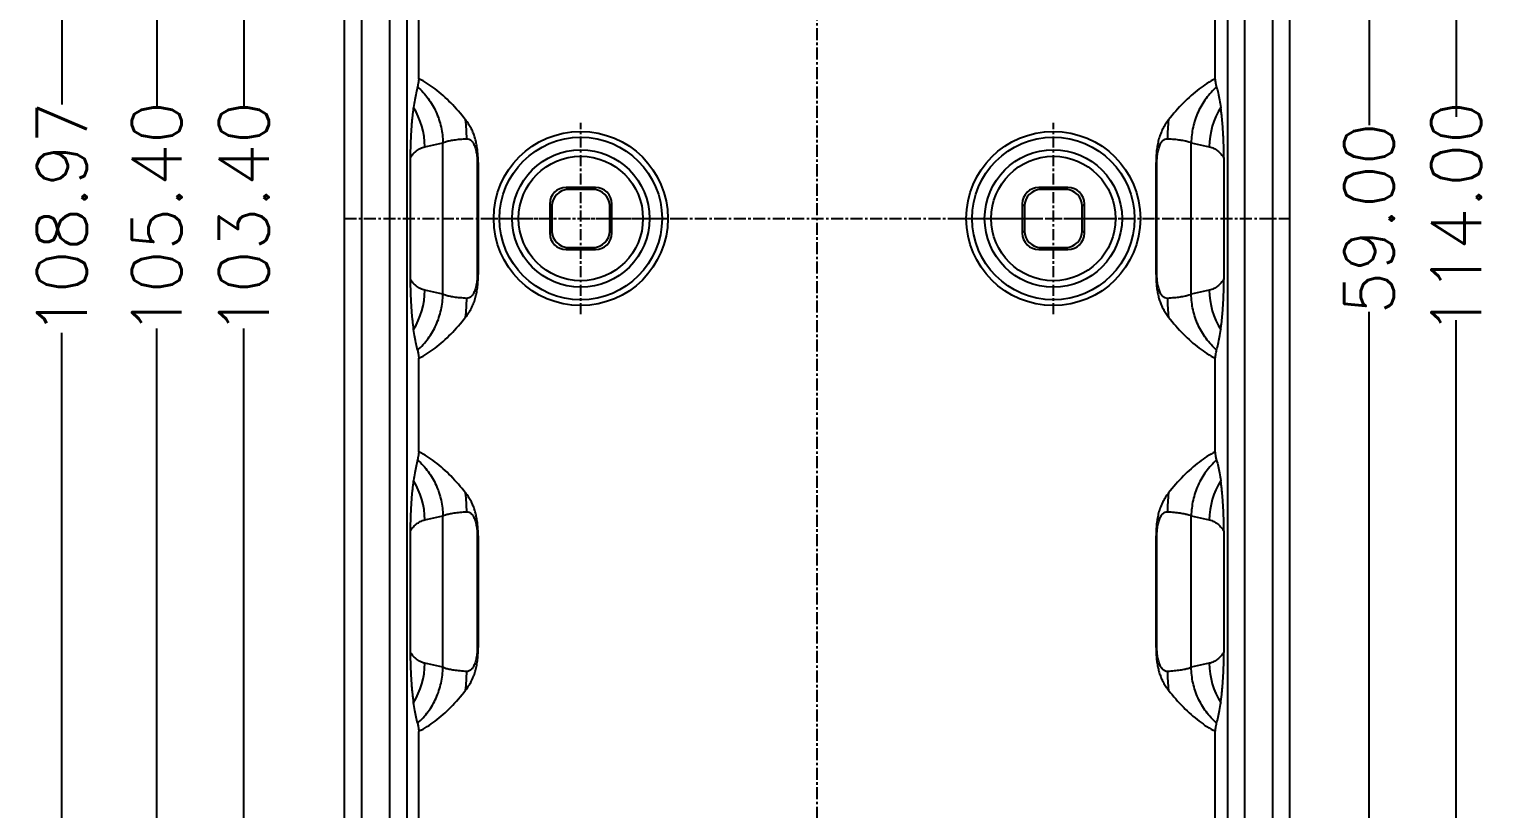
# Model space of a CAD drawing. Header units: inches. Extents: x 3700 to 4563, y 1353 to 2328.
# Drawn here: x 3883.6 to 3942.2, y 1460 to 1491.4 of the extents above; entities that cross this region are included whole.
import ezdxf

# ---------------------------------------------------------------- set-up
doc = ezdxf.new("R2010")
doc.units = ezdxf.units.IN
doc.header["$LTSCALE"] = 0.5
doc.linetypes.add('CENTER', pattern=[10.16, 6.35, -1.27, 1.27, -1.27])
doc.layers.add('06___PRT_ALL_SURFS', color=7, linetype='Continuous')
doc.styles.get("Standard").update_dxf_attribs({"font": 'txt', "bigfont": 'gbcbig.shx'})
doc.dimstyles.new('2.5', dxfattribs={"dimtxt": 2, "dimasz": 1, "dimexe": 0.18, "dimexo": 0.0625, "dimgap": 0.09, "dimtad": 0, "dimzin": 0, "dimdsep": 46, "dimtxsty": 'Standard', "dimcen": 1, "dimclrd": 3, "dimclre": 3, "dimadec": 0, "dimazin": 2, "dimtfac": 1, "dimtofl": 0, "dimtmove": 0, "dimatfit": 3, "dimfxl": 1, "dimtolj": 1, "dimtzin": 0, "dimarcsym": 0})

# ---------------------------------------------------------------- blocks, each defined once
blk = doc.blocks.new('*D122')
at = {"color": 3, "lineweight": -2}
for p, q in [((3898.669, 1536.44), (3888.503, 1536.44)), ((3888.683, 1535.44), (3888.683, 1488.163)), ((3888.683, 1432.04), (3888.683, 1479.316)), ((3898.669, 1431.04), (3888.503, 1431.04))]:
    blk.add_line(p, q, dxfattribs=at)
at = {"color": 3}
for points in [[(3888.516, 1535.44), (3888.85, 1535.44), (3888.683, 1536.44)], [(3888.516, 1432.04), (3888.85, 1432.04), (3888.683, 1431.04)]]:
    blk.add_solid(points, dxfattribs=at)
at = {"layer": 'Defpoints', "color": 0}
for p in [(3898.731, 1536.44), (3888.683, 1431.04), (3898.731, 1431.04)]:
    blk.add_point(p, dxfattribs=at)
at = {"color": 0, "insert": (3888.683, 1483.74), "char_height": 2, "attachment_point": 5, "rotation": 90}
blk.add_mtext('\\A1;105.40', dxfattribs=at)
blk = doc.blocks.new('*D119')
at = {"color": 3, "lineweight": -2}
for p, q in [((3898.672, 1535.44), (3892.003, 1535.44)), ((3892.183, 1534.44), (3892.183, 1488.163)), ((3892.183, 1433.04), (3892.183, 1479.316)), ((3898.672, 1432.04), (3892.003, 1432.04))]:
    blk.add_line(p, q, dxfattribs=at)
at = {"color": 3}
for points in [[(3892.016, 1534.44), (3892.35, 1534.44), (3892.183, 1535.44)], [(3892.016, 1433.04), (3892.35, 1433.04), (3892.183, 1432.04)]]:
    blk.add_solid(points, dxfattribs=at)
at = {"layer": 'Defpoints', "color": 0}
for p in [(3898.735, 1535.44), (3892.183, 1432.04), (3898.735, 1432.04)]:
    blk.add_point(p, dxfattribs=at)
at = {"color": 0, "insert": (3892.183, 1483.74), "char_height": 2, "attachment_point": 5, "rotation": 90}
blk.add_mtext('\\A1;103.40', dxfattribs=at)
blk = doc.blocks.new('*D125')
at = {"color": 3, "lineweight": -2}
for p, q in [((3931.298, 1540.74), (3941.106, 1540.74)), ((3940.926, 1539.74), (3940.926, 1487.83)), ((3940.926, 1427.74), (3940.926, 1479.65)), ((3931.298, 1426.74), (3941.106, 1426.74))]:
    blk.add_line(p, q, dxfattribs=at)
at = {"color": 3}
for points in [[(3940.759, 1539.74), (3941.092, 1539.74), (3940.926, 1540.74)], [(3940.759, 1427.74), (3941.092, 1427.74), (3940.926, 1426.74)]]:
    blk.add_solid(points, dxfattribs=at)
at = {"layer": 'Defpoints', "color": 0}
for p in [(3931.235, 1540.74), (3931.235, 1426.74), (3940.926, 1426.74)]:
    blk.add_point(p, dxfattribs=at)
at = {"color": 0, "insert": (3940.926, 1483.74), "char_height": 2, "attachment_point": 5, "rotation": 90}
blk.add_mtext('\\A1;114.00', dxfattribs=at)
blk = doc.blocks.new('*D126')
at = {"color": 3, "lineweight": -2}
for p, q in [((3928.644, 1513.24), (3937.606, 1513.24)), ((3937.426, 1512.24), (3937.426, 1487.496)), ((3937.426, 1455.24), (3937.426, 1479.983)), ((3928.644, 1454.24), (3937.606, 1454.24))]:
    blk.add_line(p, q, dxfattribs=at)
at = {"color": 3}
for points in [[(3937.259, 1512.24), (3937.592, 1512.24), (3937.426, 1513.24)], [(3937.259, 1455.24), (3937.592, 1455.24), (3937.426, 1454.24)]]:
    blk.add_solid(points, dxfattribs=at)
at = {"layer": 'Defpoints', "color": 0}
for p in [(3928.581, 1513.24), (3937.426, 1513.24), (3928.581, 1454.24)]:
    blk.add_point(p, dxfattribs=at)
at = {"color": 0, "insert": (3937.426, 1483.74), "char_height": 2, "attachment_point": 5, "rotation": 90}
blk.add_mtext('\\A1;59.00', dxfattribs=at)
blk = doc.blocks.new('*D127')
at = {"color": 3, "lineweight": -2}
for p, q in [((3902.629, 1538.221), (3884.687, 1538.221)), ((3884.867, 1537.221), (3884.867, 1488.328)), ((3884.867, 1430.256), (3884.867, 1479.148)), ((3901.211, 1429.256), (3884.687, 1429.256))]:
    blk.add_line(p, q, dxfattribs=at)
at = {"color": 3}
for points in [[(3884.7, 1537.221), (3885.034, 1537.221), (3884.867, 1538.221)], [(3884.7, 1430.256), (3885.034, 1430.256), (3884.867, 1429.256)]]:
    blk.add_solid(points, dxfattribs=at)
at = {"layer": 'Defpoints', "color": 0}
for p in [(3902.692, 1538.221), (3884.867, 1429.256), (3901.274, 1429.256)]:
    blk.add_point(p, dxfattribs=at)
at = {"color": 0, "insert": (3884.867, 1483.738), "char_height": 2, "attachment_point": 5, "rotation": 90}
blk.add_mtext('\\A1;108.97', dxfattribs=at)

msp = doc.modelspace()

# ---------------------------------------------------------------- linework, layer by layer
at = {"color": 1, "linetype": 'CENTER', "ltscale": 0.152}
for p, q in [((3915.231, 1426.74), (3915.231, 1540.74)), ((3896.231, 1483.74), (3934.231, 1483.74))]:
    msp.add_line(p, q, dxfattribs=at)
msp.add_line((3896.231, 1429.735), (3896.231, 1537.744))
at = {"color": 7, "linetype": 'Continuous'}
for p, q in [((3934.231, 1537.744), (3934.231, 1429.735)), ((3898.735, 1535.44), (3898.735, 1432.04)), ((3931.728, 1535.44), (3931.728, 1432.04)), ((3896.921, 1533.25), (3896.921, 1434.229)), ((3898.042, 1533.25), (3898.042, 1434.229)), ((3932.421, 1533.25), (3932.421, 1434.229)), ((3933.542, 1533.25), (3933.542, 1434.229)), ((3899.222, 1489.361), (3899.222, 1493.118)), ((3931.24, 1489.361), (3931.24, 1493.118)), ((3898.873, 1486.171), (3898.873, 1481.308)), ((3901.604, 1485.987), (3901.569, 1485.987)), ((3901.604, 1485.987), (3901.604, 1481.492)), ((3928.859, 1485.987), (3928.894, 1485.987)), ((3928.859, 1481.492), (3928.859, 1485.987)), ((3931.589, 1486.171), (3931.589, 1481.308)), ((3905.146, 1484.99), (3905.233, 1484.902)), ((3906.317, 1484.99), (3905.146, 1484.99)), ((3906.23, 1484.902), (3905.233, 1484.902)), ((3906.317, 1484.99), (3906.23, 1484.902)), ((3925.317, 1484.99), (3924.146, 1484.99)), ((3924.146, 1484.99), (3924.233, 1484.902)), ((3925.23, 1484.902), (3924.233, 1484.902)), ((3925.317, 1484.99), (3925.23, 1484.902)), ((3904.481, 1484.325), (3904.481, 1483.154)), ((3904.481, 1484.325), (3904.569, 1484.238)), ((3904.569, 1484.238), (3904.569, 1483.241)), ((3906.981, 1484.325), (3906.894, 1484.238)), ((3906.894, 1483.241), (3906.894, 1484.238)), ((3906.981, 1483.154), (3906.981, 1484.325)), ((3923.481, 1484.325), (3923.481, 1483.154)), ((3923.481, 1484.325), (3923.569, 1484.238)), ((3923.569, 1484.238), (3923.569, 1483.241)), ((3925.981, 1484.325), (3925.894, 1484.238)), ((3925.894, 1483.241), (3925.894, 1484.238)), ((3925.981, 1483.154), (3925.981, 1484.325)), ((3904.481, 1483.154), (3904.569, 1483.241)), ((3906.981, 1483.154), (3906.894, 1483.241)), ((3923.481, 1483.154), (3923.569, 1483.241)), ((3925.981, 1483.154), (3925.894, 1483.241)), ((3905.146, 1482.49), (3905.233, 1482.577)), ((3905.146, 1482.49), (3906.317, 1482.49)), ((3905.233, 1482.577), (3906.23, 1482.577)), ((3906.317, 1482.49), (3906.23, 1482.577)), ((3924.146, 1482.49), (3924.233, 1482.577)), ((3924.146, 1482.49), (3925.317, 1482.49)), ((3924.233, 1482.577), (3925.23, 1482.577)), ((3925.317, 1482.49), (3925.23, 1482.577)), ((3901.604, 1481.492), (3901.569, 1481.492)), ((3928.859, 1481.492), (3928.894, 1481.492)), ((3899.222, 1474.361), (3899.222, 1478.118)), ((3931.24, 1474.361), (3931.24, 1478.118)), ((3898.873, 1471.171), (3898.873, 1466.308)), ((3901.604, 1470.987), (3901.569, 1470.987)), ((3901.604, 1470.987), (3901.604, 1466.492)), ((3928.859, 1470.987), (3928.894, 1470.987)), ((3928.859, 1466.492), (3928.859, 1470.987)), ((3931.589, 1471.171), (3931.589, 1466.308)), ((3901.604, 1466.492), (3901.569, 1466.492)), ((3928.859, 1466.492), (3928.894, 1466.492)), ((3899.222, 1459.361), (3899.222, 1463.118)), ((3931.24, 1459.361), (3931.24, 1463.118))]:
    msp.add_line(p, q, dxfattribs=at)
at = {"color": 1, "linetype": 'CENTER', "ltscale": 0.14}
for p, q in [((3905.731, 1479.89), (3905.731, 1487.59)), ((3924.731, 1479.89), (3924.731, 1487.59)), ((3901.881, 1483.74), (3909.581, 1483.74)), ((3920.881, 1483.74), (3928.581, 1483.74))]:
    msp.add_line(p, q, dxfattribs=at)
at = {"color": 7, "linetype": 'Continuous'}
for centre, radius in [((3905.731, 1483.74), 3.5), ((3924.731, 1483.74), 3.5), ((3905.731, 1483.74), 3.267), ((3905.731, 1483.74), 2.762), ((3924.731, 1483.74), 3.267), ((3924.731, 1483.74), 2.762), ((3905.731, 1483.74), 2.5), ((3924.731, 1483.74), 2.5)]:
    msp.add_circle(centre, radius, dxfattribs=at)
for centre, radius, start, end in [((3896.38, 1486.586), 3.084, 0.6813, 31.70438), ((3892.386, 1486.808), 8.761, 0.92142, 5.86678), ((3938.077, 1486.808), 8.761, 174.13273, 179.07803), ((3934.082, 1486.586), 3.084, 148.29562, 179.3187), ((3896.38, 1480.893), 3.084, 328.29561, 359.3187), ((3934.082, 1480.893), 3.084, 180.6813, 211.70439), ((3892.386, 1480.671), 8.761, 354.13243, 359.07803), ((3938.077, 1480.671), 8.761, 180.92148, 185.86683), ((3896.38, 1471.586), 3.084, 0.6813, 31.70438), ((3934.082, 1471.586), 3.084, 148.29562, 179.3187), ((3892.386, 1471.808), 8.761, 0.92142, 5.86678), ((3938.077, 1471.808), 8.761, 174.13273, 179.07803), ((3896.38, 1465.893), 3.084, 328.29561, 359.3187), ((3892.386, 1465.671), 8.761, 354.13243, 359.07803), ((3938.077, 1465.671), 8.761, 180.92148, 185.86683), ((3934.082, 1465.893), 3.084, 180.6813, 211.70439)]:
    msp.add_arc(centre, radius, start, end, dxfattribs=at)
for centre, major_axis, start_param, end_param in [((3905.146, 1484.325), (-0.47, 0.47), -0.785246, 0.785246), ((3905.233, 1484.238), (-0.47, 0.47), -0.785246, 0.785246), ((3906.229, 1484.238), (0.47, 0.47), -0.785246, 0.785246), ((3906.317, 1484.325), (0.47, 0.47), -0.785246, 0.785246), ((3924.146, 1484.325), (-0.47, 0.47), -0.785246, 0.785246), ((3924.233, 1484.238), (-0.47, 0.47), -0.785246, 0.785246), ((3925.229, 1484.238), (0.47, 0.47), -0.785246, 0.785246), ((3925.317, 1484.325), (0.47, 0.47), -0.785246, 0.785246), ((3905.146, 1483.154), (0.47, 0.47), -3.926839, -2.356347), ((3905.233, 1483.241), (-0.47, -0.47), -0.785246, 0.785246), ((3906.229, 1483.241), (0.47, -0.47), -0.785246, 0.785246), ((3906.317, 1483.154), (-0.47, 0.47), -3.926839, -2.356347), ((3924.146, 1483.154), (0.47, 0.47), -3.926839, -2.356347), ((3924.233, 1483.241), (-0.47, -0.47), -0.785246, 0.785246), ((3925.229, 1483.241), (0.47, -0.47), -0.785246, 0.785246), ((3925.317, 1483.154), (-0.47, 0.47), -3.926839, -2.356347)]:
    msp.add_ellipse(centre, major_axis=major_axis, ratio=0.999695, start_param=start_param, end_param=end_param, dxfattribs=at)
for points, start_tangent, end_tangent in [([(3899.168, 1489.033), (3899.111, 1488.786), (3899.056, 1488.513), (3899.004, 1488.207)], (-0.242662, -0.970111), (-0.151689, -0.988428)), ([(3899.222, 1489.361), (3899.203, 1489.228), (3899.185, 1489.116), (3899.168, 1489.033)], (-0.13778, -0.990463), (-0.242648, -0.970114)), ([(3899.168, 1489.033), (3899.593, 1488.565), (3899.914, 1488.017), (3900.115, 1487.414), (3900.188, 1486.782)], (0.74632, -0.665588), (0.011837, -0.99993)), ([(3901.1, 1487.704), (3900.504, 1488.388), (3899.87, 1488.949), (3899.222, 1489.361)], (-0.618217, 0.786008), (-0.886085, 0.463523)), ([(3931.24, 1489.361), (3930.593, 1488.949), (3929.959, 1488.388), (3929.362, 1487.704)], (-0.886089, -0.463514), (-0.618246, -0.785985)), ([(3931.294, 1489.033), (3930.869, 1488.565), (3930.549, 1488.017), (3930.348, 1487.414), (3930.275, 1486.782)], (-0.74632, -0.665588), (-0.011837, -0.99993)), ([(3931.294, 1489.033), (3931.268, 1489.17), (3931.24, 1489.361)], (-0.242491, 0.970154), (-0.137783, 0.990462)), ([(3931.294, 1489.033), (3931.352, 1488.786), (3931.407, 1488.513), (3931.458, 1488.207)], (0.242662, -0.970111), (0.151689, -0.988428)), ([(3899.004, 1488.207), (3898.98, 1488.034), (3898.959, 1487.848), (3898.94, 1487.654), (3898.923, 1487.453), (3898.909, 1487.246), (3898.897, 1487.035), (3898.887, 1486.82), (3898.88, 1486.601), (3898.875, 1486.382), (3898.873, 1486.171)], (-0.151691, -0.988428), (0, -1)), ([(3901.604, 1485.987), (3901.597, 1486.24), (3901.578, 1486.465), (3901.55, 1486.67), (3901.51, 1486.859), (3901.458, 1487.04), (3901.392, 1487.216), (3901.309, 1487.387), (3901.211, 1487.55), (3901.1, 1487.704)], (-0.000545, 1), (-0.618305, 0.785938)), ([(3929.362, 1487.704), (3929.239, 1487.531), (3929.133, 1487.347), (3929.046, 1487.155), (3928.978, 1486.957), (3928.928, 1486.748), (3928.891, 1486.523), (3928.868, 1486.272), (3928.859, 1485.987)], (-0.618308, -0.785936), (-0.000546, -1)), ([(3931.589, 1486.171), (3931.588, 1486.38), (3931.583, 1486.598), (3931.576, 1486.815), (3931.566, 1487.03), (3931.554, 1487.241), (3931.54, 1487.449), (3931.523, 1487.651), (3931.504, 1487.846), (3931.483, 1488.032), (3931.458, 1488.207)], (0, 1), (-0.151692, 0.988428)), ([(3898.873, 1486.171), (3898.914, 1486.231), (3898.959, 1486.291), (3899.009, 1486.349), (3899.066, 1486.405), (3899.129, 1486.459), (3899.2, 1486.51), (3899.279, 1486.556), (3899.367, 1486.594), (3899.464, 1486.623)], (0.531982, 0.846756), (0.976748, 0.214392)), ([(3930.998, 1486.623), (3931.096, 1486.594), (3931.184, 1486.556), (3931.263, 1486.51), (3931.334, 1486.459), (3931.397, 1486.405), (3931.453, 1486.349), (3931.504, 1486.291), (3931.549, 1486.231), (3931.589, 1486.171)], (0.976749, -0.214388), (0.531978, -0.846758)), ([(3898.873, 1481.308), (3898.875, 1481.099), (3898.88, 1480.882), (3898.887, 1480.664), (3898.897, 1480.449), (3898.909, 1480.238), (3898.923, 1480.03), (3898.94, 1479.829), (3898.959, 1479.633), (3898.98, 1479.447), (3899.004, 1479.272)], (0, -1), (0.151691, -0.988428)), ([(3899.464, 1480.856), (3899.367, 1480.885), (3899.279, 1480.924), (3899.2, 1480.969), (3899.129, 1481.02), (3899.066, 1481.074), (3899.009, 1481.13), (3898.959, 1481.188), (3898.914, 1481.248), (3898.873, 1481.308)], (-0.976748, 0.214392), (-0.531982, 0.846756)), ([(3901.1, 1479.775), (3901.223, 1479.948), (3901.33, 1480.132), (3901.417, 1480.325), (3901.484, 1480.522), (3901.535, 1480.731), (3901.572, 1480.956), (3901.595, 1481.207), (3901.604, 1481.492)], (0.618309, 0.785935), (0.000545, 1)), ([(3928.859, 1481.492), (3928.866, 1481.239), (3928.884, 1481.014), (3928.913, 1480.809), (3928.952, 1480.62), (3929.004, 1480.44), (3929.071, 1480.263), (3929.154, 1480.092), (3929.252, 1479.929), (3929.362, 1479.775)], (0.000546, -1), (0.618304, -0.785939)), ([(3931.589, 1481.308), (3931.549, 1481.248), (3931.504, 1481.189), (3931.453, 1481.131), (3931.397, 1481.074), (3931.334, 1481.02), (3931.263, 1480.969), (3931.184, 1480.924), (3931.096, 1480.885), (3930.998, 1480.856)], (-0.531978, -0.846758), (-0.976748, -0.214388)), ([(3931.458, 1479.272), (3931.482, 1479.445), (3931.504, 1479.631), (3931.523, 1479.825), (3931.539, 1480.026), (3931.553, 1480.233), (3931.566, 1480.444), (3931.575, 1480.659), (3931.583, 1480.878), (3931.588, 1481.097), (3931.589, 1481.308)], (0.151692, 0.988428), (0, 1)), ([(3899.168, 1478.446), (3899.593, 1478.914), (3899.914, 1479.462), (3900.115, 1480.065), (3900.188, 1480.698)], (0.74632, 0.665588), (0.011837, 0.99993)), ([(3931.294, 1478.446), (3930.869, 1478.914), (3930.549, 1479.462), (3930.348, 1480.065), (3930.275, 1480.698)], (-0.74632, 0.665588), (-0.011837, 0.99993)), ([(3899.222, 1478.118), (3899.87, 1478.53), (3900.504, 1479.091), (3901.1, 1479.775)], (0.886085, 0.463523), (0.618217, 0.786007)), ([(3929.362, 1479.775), (3929.958, 1479.092), (3930.593, 1478.53), (3931.24, 1478.118)], (0.618245, -0.785985), (0.886089, -0.463514)), ([(3899.168, 1478.446), (3899.111, 1478.693), (3899.056, 1478.966), (3899.004, 1479.272)], (-0.242662, 0.970111), (-0.151689, 0.988428)), ([(3931.294, 1478.446), (3931.352, 1478.693), (3931.407, 1478.966), (3931.458, 1479.272)], (0.242662, 0.970111), (0.151689, 0.988428)), ([(3899.168, 1478.446), (3899.194, 1478.31), (3899.222, 1478.118)], (0.242648, -0.970114), (0.13778, -0.990463)), ([(3931.24, 1478.118), (3931.259, 1478.251), (3931.277, 1478.363), (3931.294, 1478.446)], (0.137783, 0.990462), (0.242491, 0.970154)), ([(3899.222, 1474.361), (3899.203, 1474.228), (3899.185, 1474.116), (3899.168, 1474.033)], (-0.13778, -0.990463), (-0.242648, -0.970114)), ([(3901.1, 1472.704), (3900.504, 1473.388), (3899.87, 1473.949), (3899.222, 1474.361)], (-0.618217, 0.786008), (-0.886085, 0.463523)), ([(3931.24, 1474.361), (3930.593, 1473.949), (3929.959, 1473.388), (3929.362, 1472.704)], (-0.886089, -0.463514), (-0.618246, -0.785985)), ([(3931.294, 1474.033), (3931.268, 1474.17), (3931.24, 1474.361)], (-0.242491, 0.970154), (-0.137783, 0.990462)), ([(3899.168, 1474.033), (3899.111, 1473.786), (3899.056, 1473.513), (3899.004, 1473.207)], (-0.242662, -0.970111), (-0.151689, -0.988428)), ([(3899.168, 1474.033), (3899.593, 1473.565), (3899.914, 1473.017), (3900.115, 1472.414), (3900.188, 1471.782)], (0.74632, -0.665588), (0.011837, -0.99993)), ([(3931.294, 1474.033), (3930.869, 1473.565), (3930.549, 1473.017), (3930.348, 1472.414), (3930.275, 1471.782)], (-0.74632, -0.665588), (-0.011837, -0.99993)), ([(3931.294, 1474.033), (3931.352, 1473.786), (3931.407, 1473.513), (3931.458, 1473.207)], (0.242662, -0.970111), (0.151689, -0.988428)), ([(3899.004, 1473.207), (3898.98, 1473.034), (3898.959, 1472.848), (3898.94, 1472.654), (3898.923, 1472.453), (3898.909, 1472.246), (3898.897, 1472.035), (3898.887, 1471.82), (3898.88, 1471.601), (3898.875, 1471.382), (3898.873, 1471.171)], (-0.151691, -0.988428), (0, -1)), ([(3931.589, 1471.171), (3931.588, 1471.38), (3931.583, 1471.598), (3931.576, 1471.815), (3931.566, 1472.03), (3931.554, 1472.241), (3931.54, 1472.449), (3931.523, 1472.651), (3931.504, 1472.846), (3931.483, 1473.032), (3931.458, 1473.207)], (0, 1), (-0.151692, 0.988428)), ([(3901.604, 1470.987), (3901.597, 1471.24), (3901.578, 1471.465), (3901.55, 1471.67), (3901.51, 1471.859), (3901.458, 1472.04), (3901.392, 1472.216), (3901.309, 1472.387), (3901.211, 1472.55), (3901.1, 1472.704)], (-0.000545, 1), (-0.618305, 0.785938)), ([(3929.362, 1472.704), (3929.239, 1472.531), (3929.133, 1472.347), (3929.046, 1472.155), (3928.978, 1471.957), (3928.928, 1471.748), (3928.891, 1471.523), (3928.868, 1471.272), (3928.859, 1470.987)], (-0.618308, -0.785936), (-0.000546, -1)), ([(3898.873, 1471.171), (3898.914, 1471.231), (3898.959, 1471.291), (3899.009, 1471.349), (3899.066, 1471.405), (3899.129, 1471.459), (3899.2, 1471.51), (3899.279, 1471.556), (3899.367, 1471.594), (3899.464, 1471.623)], (0.531982, 0.846756), (0.976748, 0.214392)), ([(3930.998, 1471.623), (3931.096, 1471.594), (3931.184, 1471.556), (3931.263, 1471.51), (3931.334, 1471.459), (3931.397, 1471.405), (3931.453, 1471.349), (3931.504, 1471.291), (3931.549, 1471.231), (3931.589, 1471.171)], (0.976749, -0.214388), (0.531978, -0.846758)), ([(3898.873, 1466.308), (3898.875, 1466.099), (3898.88, 1465.882), (3898.887, 1465.664), (3898.897, 1465.449), (3898.909, 1465.238), (3898.923, 1465.03), (3898.94, 1464.829), (3898.959, 1464.633), (3898.98, 1464.447), (3899.004, 1464.272)], (0, -1), (0.151691, -0.988428)), ([(3899.464, 1465.856), (3899.367, 1465.885), (3899.279, 1465.924), (3899.2, 1465.969), (3899.129, 1466.02), (3899.066, 1466.074), (3899.009, 1466.13), (3898.959, 1466.188), (3898.914, 1466.248), (3898.873, 1466.308)], (-0.976748, 0.214392), (-0.531982, 0.846756)), ([(3901.1, 1464.775), (3901.223, 1464.948), (3901.33, 1465.132), (3901.417, 1465.325), (3901.484, 1465.522), (3901.535, 1465.731), (3901.572, 1465.956), (3901.595, 1466.207), (3901.604, 1466.492)], (0.618309, 0.785935), (0.000545, 1)), ([(3928.859, 1466.492), (3928.866, 1466.239), (3928.884, 1466.014), (3928.913, 1465.809), (3928.952, 1465.62), (3929.004, 1465.44), (3929.071, 1465.263), (3929.154, 1465.092), (3929.252, 1464.929), (3929.362, 1464.775)], (0.000546, -1), (0.618304, -0.785939)), ([(3931.589, 1466.308), (3931.549, 1466.248), (3931.504, 1466.189), (3931.453, 1466.131), (3931.397, 1466.074), (3931.334, 1466.02), (3931.263, 1465.969), (3931.184, 1465.924), (3931.096, 1465.885), (3930.998, 1465.856)], (-0.531978, -0.846758), (-0.976748, -0.214388)), ([(3931.458, 1464.272), (3931.482, 1464.445), (3931.504, 1464.631), (3931.523, 1464.825), (3931.539, 1465.026), (3931.553, 1465.233), (3931.566, 1465.444), (3931.575, 1465.659), (3931.583, 1465.878), (3931.588, 1466.097), (3931.589, 1466.308)], (0.151692, 0.988428), (0, 1)), ([(3899.168, 1463.446), (3899.593, 1463.914), (3899.914, 1464.462), (3900.115, 1465.065), (3900.188, 1465.698)], (0.74632, 0.665588), (0.011837, 0.99993)), ([(3931.294, 1463.446), (3930.869, 1463.914), (3930.549, 1464.462), (3930.348, 1465.065), (3930.275, 1465.698)], (-0.74632, 0.665588), (-0.011837, 0.99993)), ([(3899.222, 1463.118), (3899.87, 1463.53), (3900.504, 1464.091), (3901.1, 1464.775)], (0.886085, 0.463523), (0.618217, 0.786007)), ([(3929.362, 1464.775), (3929.958, 1464.092), (3930.593, 1463.53), (3931.24, 1463.118)], (0.618245, -0.785985), (0.886089, -0.463514)), ([(3899.168, 1463.446), (3899.111, 1463.693), (3899.056, 1463.966), (3899.004, 1464.272)], (-0.242662, 0.970111), (-0.151689, 0.988428)), ([(3931.294, 1463.446), (3931.352, 1463.693), (3931.407, 1463.966), (3931.458, 1464.272)], (0.242662, 0.970111), (0.151689, 0.988428)), ([(3899.168, 1463.446), (3899.194, 1463.31), (3899.222, 1463.118)], (0.242648, -0.970114), (0.13778, -0.990463)), ([(3931.24, 1463.118), (3931.259, 1463.251), (3931.277, 1463.363), (3931.294, 1463.446)], (0.137783, 0.990462), (0.242491, 0.970154))]:
    msp.add_spline(points, degree=3, dxfattribs=dict(at, start_tangent=start_tangent, end_tangent=end_tangent))
at = {"layer": '06___PRT_ALL_SURFS', "color": 7, "linetype": 'Continuous'}
for p, q in [((3899.464, 1486.623), (3900.188, 1486.782)), ((3900.188, 1480.698), (3900.188, 1486.782)), ((3930.275, 1486.782), (3930.998, 1486.623)), ((3930.275, 1480.698), (3930.275, 1486.782)), ((3901.569, 1485.987), (3901.569, 1481.492)), ((3928.894, 1481.492), (3928.894, 1485.987)), ((3900.188, 1480.698), (3899.464, 1480.856)), ((3930.998, 1480.856), (3930.275, 1480.698)), ((3899.464, 1471.623), (3900.188, 1471.782)), ((3900.188, 1465.698), (3900.188, 1471.782)), ((3930.275, 1471.782), (3930.998, 1471.623)), ((3930.275, 1465.698), (3930.275, 1471.782)), ((3901.569, 1470.987), (3901.569, 1466.492)), ((3928.894, 1466.492), (3928.894, 1470.987)), ((3900.188, 1465.698), (3899.464, 1465.856)), ((3930.998, 1465.856), (3930.275, 1465.698))]:
    msp.add_line(p, q, dxfattribs=at)
for points, start_tangent, end_tangent in [([(3900.188, 1486.782), (3900.286, 1486.826), (3900.438, 1486.866), (3900.637, 1486.901), (3900.876, 1486.929), (3901.145, 1486.949)], (0.833736, 0.552164), (0.998439, 0.055846)), ([(3901.145, 1486.949), (3901.245, 1486.931), (3901.338, 1486.864), (3901.418, 1486.751), (3901.483, 1486.598), (3901.53, 1486.413), (3901.559, 1486.206), (3901.569, 1485.987)], (0.998477, 0.055178), (0.000048, -1)), ([(3928.894, 1485.987), (3928.904, 1486.206), (3928.933, 1486.413), (3928.98, 1486.598), (3929.045, 1486.751), (3929.125, 1486.864), (3929.218, 1486.931), (3929.318, 1486.949)], (0.000047, 1), (0.99848, -0.05512)), ([(3929.318, 1486.949), (3929.587, 1486.929), (3929.826, 1486.901), (3930.025, 1486.866), (3930.177, 1486.826), (3930.275, 1486.782)], (0.998461, -0.05546), (0.834689, -0.550722)), ([(3901.569, 1481.492), (3901.559, 1481.273), (3901.53, 1481.066), (3901.483, 1480.881), (3901.418, 1480.728), (3901.338, 1480.615), (3901.245, 1480.548), (3901.145, 1480.53)], (-0.000048, -1), (-0.998476, 0.055179)), ([(3929.318, 1480.53), (3929.218, 1480.548), (3929.125, 1480.615), (3929.045, 1480.728), (3928.98, 1480.881), (3928.933, 1481.066), (3928.904, 1481.273), (3928.894, 1481.492)], (-0.99848, -0.055119), (-0.000047, 1)), ([(3901.145, 1480.53), (3900.876, 1480.55), (3900.637, 1480.578), (3900.438, 1480.613), (3900.286, 1480.653), (3900.188, 1480.698)], (-0.998439, 0.055846), (-0.833736, 0.552164)), ([(3930.275, 1480.698), (3930.177, 1480.653), (3930.025, 1480.613), (3929.826, 1480.578), (3929.587, 1480.55), (3929.318, 1480.53)], (-0.834687, -0.550724), (-0.998461, -0.05546)), ([(3900.188, 1471.782), (3900.286, 1471.826), (3900.438, 1471.866), (3900.637, 1471.901), (3900.876, 1471.929), (3901.145, 1471.949)], (0.833736, 0.552164), (0.998439, 0.055846)), ([(3901.145, 1471.949), (3901.245, 1471.931), (3901.338, 1471.864), (3901.418, 1471.751), (3901.483, 1471.598), (3901.53, 1471.413), (3901.559, 1471.206), (3901.569, 1470.987)], (0.998477, 0.055178), (0.000048, -1)), ([(3928.894, 1470.987), (3928.904, 1471.206), (3928.933, 1471.413), (3928.98, 1471.598), (3929.045, 1471.751), (3929.125, 1471.864), (3929.218, 1471.931), (3929.318, 1471.949)], (0.000047, 1), (0.99848, -0.05512)), ([(3929.318, 1471.949), (3929.587, 1471.929), (3929.826, 1471.901), (3930.025, 1471.866), (3930.177, 1471.826), (3930.275, 1471.782)], (0.998461, -0.05546), (0.834689, -0.550722)), ([(3901.569, 1466.492), (3901.559, 1466.273), (3901.53, 1466.066), (3901.483, 1465.881), (3901.418, 1465.728), (3901.338, 1465.615), (3901.245, 1465.548), (3901.145, 1465.53)], (-0.000048, -1), (-0.998476, 0.055179)), ([(3929.318, 1465.53), (3929.218, 1465.548), (3929.125, 1465.615), (3929.045, 1465.728), (3928.98, 1465.881), (3928.933, 1466.066), (3928.904, 1466.273), (3928.894, 1466.492)], (-0.99848, -0.055119), (-0.000047, 1)), ([(3901.145, 1465.53), (3900.876, 1465.55), (3900.637, 1465.578), (3900.438, 1465.613), (3900.286, 1465.653), (3900.188, 1465.698)], (-0.998439, 0.055846), (-0.833736, 0.552164)), ([(3930.275, 1465.698), (3930.177, 1465.653), (3930.025, 1465.613), (3929.826, 1465.578), (3929.587, 1465.55), (3929.318, 1465.53)], (-0.834687, -0.550724), (-0.998461, -0.05546))]:
    msp.add_spline(points, degree=3, dxfattribs=dict(at, start_tangent=start_tangent, end_tangent=end_tangent))

# ---------------------------------------------------------------- dimensions: what is measured, and where the dimension line sits
for base, p1, p2, picture, middle in [((3940.926, 1426.74), (3931.235, 1540.74), (3931.235, 1426.74), '*D125', (3940.926, 1483.74)), ((3884.8669, 1429.2555), (3902.6919, 1538.2212), (3901.274, 1429.2555), '*D127', (3884.8669, 1483.7384)), ((3888.683, 1431.04), (3898.731, 1536.44), (3898.731, 1431.04), '*D122', (3888.683, 1483.74)), ((3937.426, 1513.24), (3928.581, 1454.24), (3928.581, 1513.24), '*D126', (3937.426, 1483.74))]:
    dim = msp.add_linear_dim(base=base, p1=p1, p2=p2, angle=90, dimstyle='2.5')
    dim.commit()
    dim.dimension.update_dxf_attribs({"geometry": picture, "text_midpoint": middle})
dim = msp.add_linear_dim(base=(3892.183, 1432.04), p1=(3898.735, 1535.44), p2=(3898.735, 1432.04), angle=90, dimstyle='2.5')
dim.commit()
dim.dimension.update_dxf_attribs({"geometry": '*D119', "text_midpoint": (3892.183, 1483.74), "dimtype": 160})

doc.saveas('drawing.dxf')
